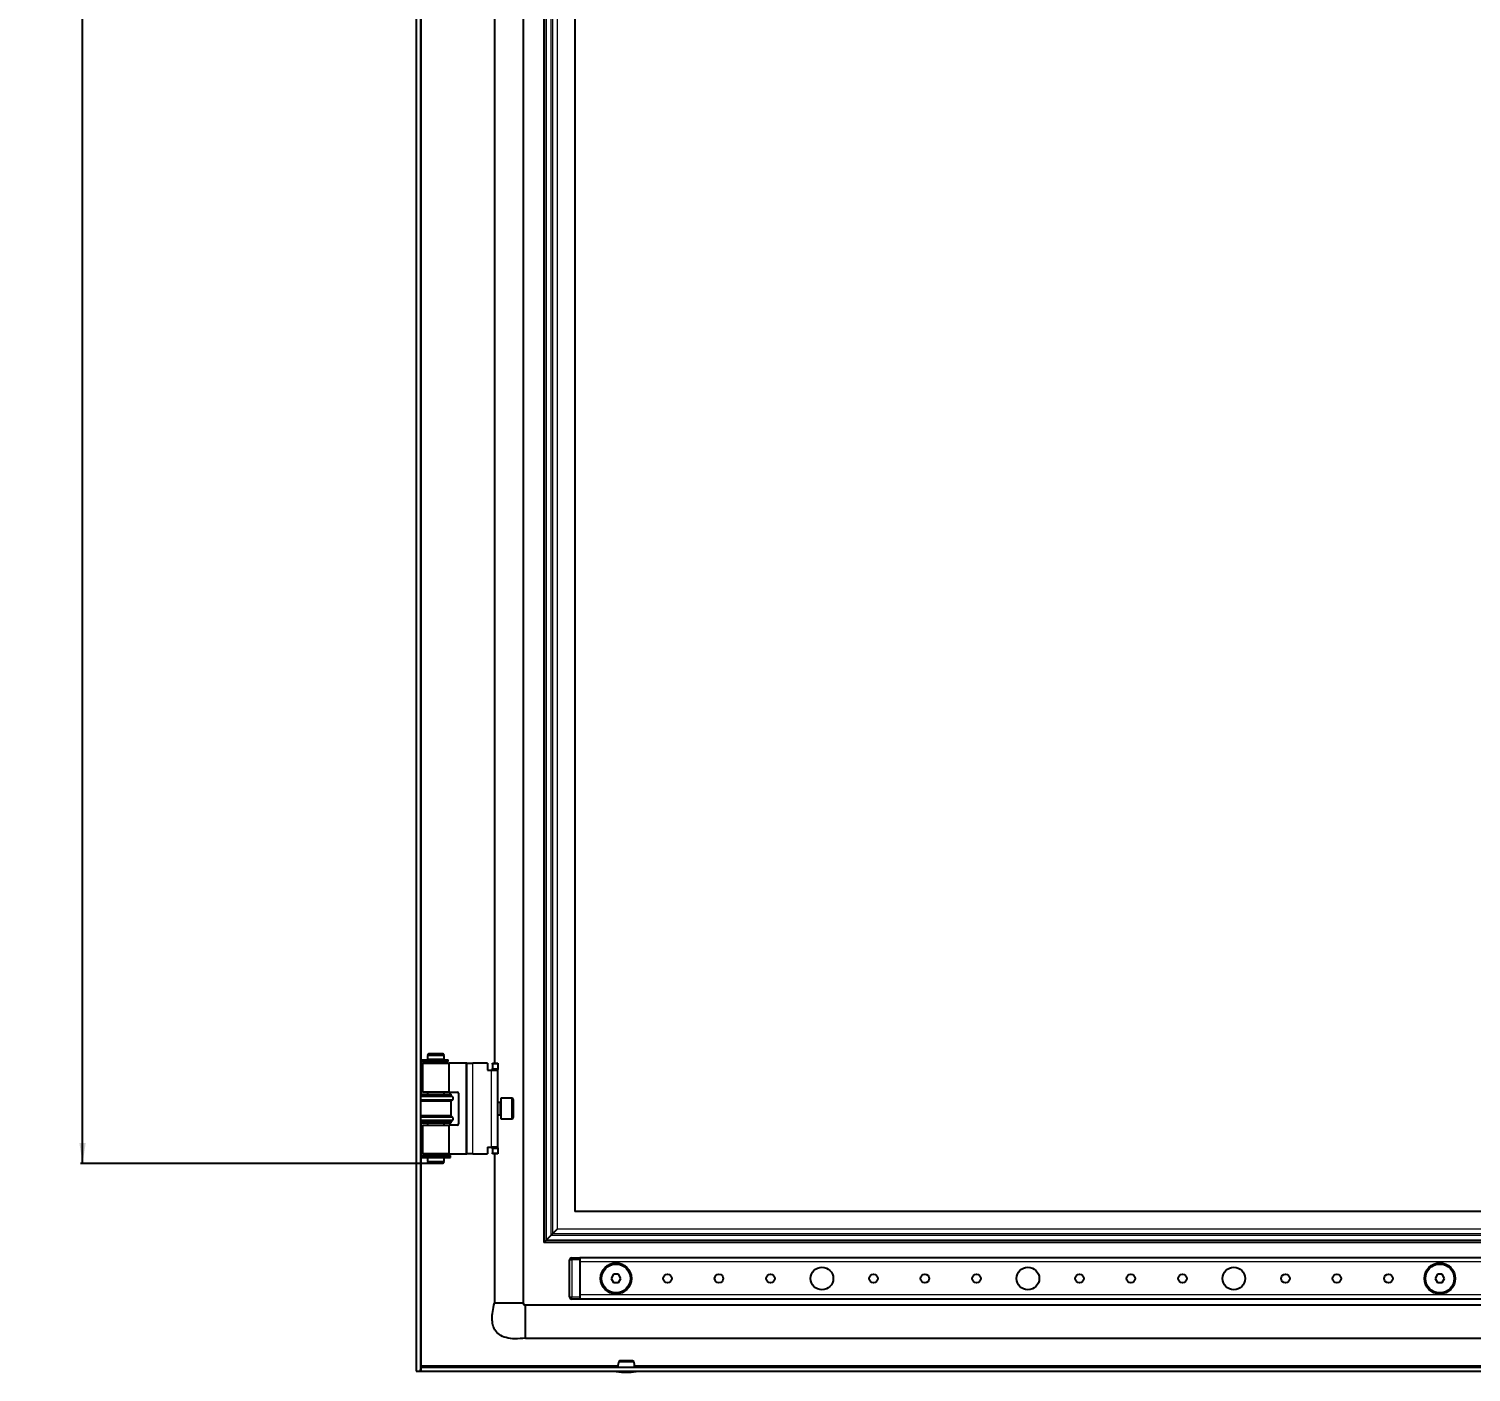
# Model space of a CAD drawing. Header units: millimetres. Extents: x -975 to 2049, y -1447 to 978.
# Drawn here: x 657 to 1357, y -1153 to -501 of the extents above; entities that cross this region are included whole.
import ezdxf

# ---------------------------------------------------------------- set-up
doc = ezdxf.new("R2010")
doc.units = ezdxf.units.MM
doc.layers.add('FORMAT', color=7, linetype='Continuous')
doc.styles.add('SLDTEXTSTYLE0', font='TXT', dxfattribs={"width": 0.75})
doc.dimstyles.new('SLDDIMSTYLE0', dxfattribs={"dimtxt": 20, "dimasz": 10, "dimexe": 0, "dimexo": 0.0625, "dimgap": 5, "dimtad": 2, "dimdec": 1, "dimrnd": 1e-09, "dimzin": 12, "dimdsep": 46, "dimtxsty": 'SLDTEXTSTYLE0', "dimsah": 1, "dimcen": 0.09, "dimadec": 0, "dimazin": 3, "dimtfac": 1, "dimtofl": 0, "dimtmove": 0, "dimatfit": 3, "dimfxl": 0, "dimfrac": 2, "dimtolj": 1, "dimtzin": 12, "dimarcsym": 0})

# ---------------------------------------------------------------- blocks, each defined once
blk = doc.blocks.new('_D_6')
at = {"layer": 'FORMAT'}
for p, q in [((851.21, 701.57), (682.14, 701.57)), ((683.14, -1051.93), (683.14, 701.57)), ((851.21, -1051.93), (682.14, -1051.93))]:
    blk.add_line(p, q, dxfattribs=at)
for points in [[(683.14, 701.57), (681.6, 691.57), (684.67, 691.57)], [(683.14, -1051.93), (684.67, -1041.93), (681.6, -1041.93)]]:
    blk.add_solid(points, dxfattribs=at)
at = {"layer": 'FORMAT', "insert": (657.35, -215.82), "char_height": 20, "attachment_point": 1, "rotation": 90, "style": 'SLDTEXTSTYLE0'}
blk.add_mtext('1753,5', dxfattribs=at)

msp = doc.modelspace()

# ---------------------------------------------------------------- linework, layer by layer
at = {"color": 7, "linetype": 'Continuous', "lineweight": 25}
for p, q in [((845.14, 802.32), (845.14, -1152.68)), ((847.14, 802.32), (847.14, -1152.68)), ((897.14, 769.32), (897.14, -1119.68)), ((907.14, 739.82), (907.14, -1090.18)), ((922.14, 724.82), (922.14, -1075.18)), ((883.14, -472.18), (883.14, -1003.18)), ((851.22, -998.43), (850.64, -999.43)), ((850.64, -999.43), (850.64, -1001.43)), ((858.64, -999.43), (850.64, -999.43)), ((851.22, -998.43), (858.06, -998.43)), ((858.64, -999.43), (858.06, -998.43)), ((858.64, -1001.43), (858.64, -999.43)), ((847.49, -1001.48), (847.49, -1002.38)), ((847.49, -1001.48), (860.38, -1001.48)), ((847.49, -1002.38), (860.38, -1002.38)), ((848.19, -1003.18), (848.19, -1017.18)), ((848.19, -1003.18), (861.09, -1003.18)), ((855.4, -1001.43), (850.64, -1001.43)), ((850.64, -1002.43), (850.64, -1003.18)), ((855.4, -1002.43), (850.64, -1002.43)), ((851.14, -1001.43), (851.14, -1001.48)), ((851.14, -1002.38), (851.14, -1002.43)), ((858.64, -1001.43), (855.4, -1001.43)), ((858.64, -1002.43), (855.4, -1002.43)), ((858.14, -1001.48), (858.14, -1001.43)), ((858.14, -1002.43), (858.14, -1002.38)), ((858.64, -1003.18), (858.64, -1002.43)), ((860.38, -1001.48), (860.47, -1001.48)), ((860.38, -1002.38), (860.47, -1002.38)), ((860.47, -1002.38), (860.47, -1001.48)), ((860.47, -1001.48), (860.68, -1001.48)), ((860.47, -1002.38), (860.68, -1002.38)), ((860.68, -1002.38), (860.68, -1001.48)), ((861.09, -1017.18), (861.09, -1003.18)), ((869.19, -1003.18), (861.09, -1003.18)), ((869.69, -1003.18), (869.19, -1003.18)), ((869.69, -1003.18), (872.69, -1003.18)), ((869.69, -1047.18), (869.69, -1003.18)), ((879.69, -1003.18), (872.69, -1003.18)), ((879.69, -1003.18), (879.69, -1006.48)), ((879.69, -1006.48), (881.69, -1006.48)), ((881.69, -1006.48), (884.69, -1006.48)), ((882.19, -1003.18), (884.69, -1003.18)), ((882.19, -1003.68), (882.19, -1003.18)), ((882.19, -1003.68), (882.19, -1005.68)), ((882.19, -1006.18), (882.19, -1005.68)), ((884.69, -1006.18), (882.19, -1006.18)), ((882.19, -1006.18), (882.19, -1006.48)), ((884.69, -1003.18), (884.69, -1003.68)), ((884.69, -1003.68), (884.69, -1005.68)), ((884.69, -1005.68), (884.69, -1006.18)), ((884.69, -1006.48), (884.69, -1006.18)), ((884.69, -1043.88), (884.69, -1006.48)), ((847.14, -1018.18), (862.14, -1018.18)), ((862.14, -1018.78), (847.14, -1018.78)), ((862.14, -1021.58), (847.14, -1021.58)), ((861.09, -1017.18), (848.19, -1017.18)), ((850.64, -1017.18), (850.64, -1018.18)), ((858.64, -1018.18), (858.64, -1017.18)), ((861.09, -1017.18), (865.19, -1017.18)), ((862.14, -1018.78), (862.14, -1018.18)), ((862.84, -1019.47), (862.14, -1018.78)), ((862.14, -1021.58), (862.84, -1020.9)), ((862.14, -1028.78), (862.14, -1021.58)), ((865.69, -1017.68), (865.69, -1032.68)), ((885.94, -1022.18), (884.69, -1022.18)), ((891.59, -1020.18), (886.19, -1020.18)), ((886.19, -1020.18), (886.19, -1030.18)), ((892.19, -1020.78), (892.19, -1029.58)), ((862.14, -1028.78), (847.14, -1028.78)), ((862.84, -1029.47), (862.14, -1028.78)), ((884.69, -1028.18), (885.94, -1028.18)), ((862.14, -1031.58), (847.14, -1031.58)), ((847.14, -1032.18), (862.14, -1032.18)), ((848.19, -1033.18), (848.19, -1047.18)), ((848.19, -1033.18), (861.09, -1033.18)), ((850.64, -1032.18), (850.64, -1033.18)), ((858.64, -1033.18), (858.64, -1032.18)), ((861.09, -1047.18), (861.09, -1033.18)), ((865.19, -1033.18), (861.09, -1033.18)), ((862.14, -1031.58), (862.84, -1030.89)), ((862.14, -1032.18), (862.14, -1031.58)), ((886.19, -1030.18), (891.59, -1030.18)), ((847.49, -1047.98), (847.49, -1048.88)), ((847.49, -1047.98), (861.79, -1047.98)), ((847.49, -1048.88), (861.79, -1048.88)), ((861.09, -1047.18), (848.19, -1047.18)), ((850.64, -1047.18), (850.64, -1047.93)), ((855.4, -1047.93), (850.64, -1047.93)), ((850.64, -1048.93), (850.64, -1050.93)), ((855.4, -1048.93), (850.64, -1048.93)), ((851.14, -1047.93), (851.14, -1047.98)), ((851.14, -1048.88), (851.14, -1048.93)), ((858.64, -1047.93), (855.4, -1047.93)), ((858.64, -1048.93), (855.4, -1048.93)), ((858.14, -1047.98), (858.14, -1047.93)), ((858.14, -1048.93), (858.14, -1048.88)), ((858.64, -1047.93), (858.64, -1047.18)), ((858.64, -1050.93), (858.64, -1048.93)), ((861.09, -1047.18), (869.19, -1047.18)), ((861.79, -1048.88), (861.79, -1047.98)), ((869.19, -1047.18), (869.69, -1047.18)), ((872.69, -1047.18), (869.69, -1047.18)), ((872.69, -1047.18), (879.69, -1047.18)), ((879.69, -1043.88), (881.69, -1043.88)), ((879.69, -1043.88), (879.69, -1047.18)), ((884.69, -1043.88), (881.69, -1043.88)), ((882.19, -1043.88), (882.19, -1044.18)), ((882.19, -1044.18), (884.69, -1044.18)), ((882.19, -1044.68), (882.19, -1044.18)), ((882.19, -1044.68), (882.19, -1046.68)), ((882.19, -1047.18), (882.19, -1046.68)), ((884.69, -1047.18), (882.19, -1047.18)), ((883.14, -1047.18), (883.14, -1119.68)), ((884.69, -1044.18), (884.69, -1043.88)), ((884.69, -1044.18), (884.69, -1044.68)), ((884.69, -1044.68), (884.69, -1046.68)), ((884.69, -1046.68), (884.69, -1047.18)), ((850.64, -1050.93), (851.22, -1051.93)), ((850.64, -1050.93), (855.4, -1050.93)), ((855.29, -1051.93), (851.22, -1051.93)), ((858.06, -1051.93), (855.29, -1051.93)), ((855.4, -1050.93), (858.64, -1050.93)), ((858.06, -1051.93), (858.64, -1050.93)), ((1762.14, -1075.18), (922.14, -1075.18)), ((913.55, -1083.77), (911.24, -1086.08)), ((908.14, -1089.18), (907.14, -1090.18)), ((1710.89, -1090.18), (907.14, -1090.18)), ((910.55, -1086.77), (908.24, -1089.08)), ((911.24, -1086.08), (910.55, -1086.77)), ((919.64, -1116.68), (919.64, -1098.68)), ((920.64, -1097.68), (924.64, -1097.68)), ((1704.64, -1097.68), (924.64, -1097.68)), ((924.64, -1097.68), (924.64, -1098.68)), ((924.64, -1098.68), (924.64, -1116.68)), ((924.64, -1099.68), (924.64, -1115.68)), ((940.99, -1105.68), (939.83, -1107.68)), ((943.3, -1105.68), (940.99, -1105.68)), ((944.45, -1107.68), (943.3, -1105.68)), ((1340.99, -1105.68), (1339.83, -1107.68)), ((1343.3, -1105.68), (1340.99, -1105.68)), ((1344.45, -1107.68), (1343.3, -1105.68)), ((939.83, -1107.68), (940.99, -1109.68)), ((940.99, -1109.68), (943.3, -1109.68)), ((943.3, -1109.68), (944.45, -1107.68)), ((1339.83, -1107.68), (1340.99, -1109.68)), ((1340.99, -1109.68), (1343.3, -1109.68)), ((1343.3, -1109.68), (1344.45, -1107.68)), ((924.64, -1117.68), (920.64, -1117.68)), ((924.64, -1116.68), (924.64, -1117.68)), ((1704.64, -1117.68), (924.64, -1117.68)), ((1704.64, -1120.68), (898.14, -1120.68)), ((898.14, -1136.68), (1786.14, -1136.68)), ((943.55, -1148.07), (950.73, -1148.07)), ((950.24, -1147.68), (944.04, -1147.68)), ((845.14, -1152.68), (847.14, -1152.68)), ((847.44, -1150.68), (1836.84, -1150.68)), ((847.44, -1150.68), (847.44, -1152.68)), ((847.44, -1152.68), (1836.84, -1152.68)), ((847.54, -1150.68), (847.74, -1150.08))]:
    msp.add_line(p, q, dxfattribs=at)
at = {"color": 8, "linetype": 'Continuous', "lineweight": 18}
for p, q in [((908.14, 738.82), (908.14, -1089.18)), ((908.24, 738.72), (908.24, -1089.08)), ((910.55, 736.41), (910.55, -1086.77)), ((911.24, 735.72), (911.24, -1086.08)), ((913.55, 733.41), (913.55, -1083.77)), ((847.74, -1001.48), (847.74, -473.88)), ((847.74, -1018.18), (847.74, -1002.38)), ((860.38, -1001.48), (860.38, -1002.38)), ((869.19, -1003.18), (869.19, -1047.18)), ((872.69, -1047.18), (872.69, -1003.18)), ((881.69, -1043.88), (881.69, -1006.48)), ((884.69, -1003.68), (882.19, -1003.68)), ((882.19, -1005.68), (884.69, -1005.68)), ((862.84, -1019.47), (847.14, -1019.47)), ((862.84, -1020.9), (847.14, -1020.9)), ((885.94, -1022.59), (885.94, -1022.18)), ((891.59, -1030.18), (891.59, -1020.18)), ((885.94, -1028.18), (885.94, -1022.59)), ((862.84, -1029.47), (847.14, -1029.47)), ((862.84, -1030.89), (847.14, -1030.89)), ((847.74, -1047.98), (847.74, -1032.18)), ((847.74, -1150.08), (847.74, -1048.88)), ((884.69, -1044.68), (882.19, -1044.68)), ((882.19, -1046.68), (884.69, -1046.68)), ((1770.73, -1083.77), (913.55, -1083.77)), ((1710.89, -1089.18), (908.14, -1089.18)), ((1710.89, -1089.08), (908.24, -1089.08)), ((1710.89, -1086.77), (910.55, -1086.77)), ((1710.89, -1086.08), (911.24, -1086.08)), ((919.64, -1098.68), (920.64, -1098.68)), ((920.64, -1098.68), (920.64, -1097.68)), ((920.64, -1098.68), (920.64, -1116.68)), ((924.64, -1098.68), (920.64, -1098.68)), ((1704.64, -1099.68), (924.64, -1099.68)), ((919.64, -1116.68), (920.64, -1116.68)), ((920.64, -1116.68), (924.64, -1116.68)), ((920.64, -1117.68), (920.64, -1116.68)), ((1704.64, -1115.68), (924.64, -1115.68)), ((943.1, -1150.08), (847.74, -1150.08)), ((942.28, -1152.81), (952, -1152.81)), ((942.39, -1152.93), (951.89, -1152.93)), ((1733.1, -1150.08), (951.19, -1150.08))]:
    msp.add_line(p, q, dxfattribs=at)
at = {"color": 7, "linetype": 'Continuous', "lineweight": 25}
for centre, radius in [((942.14, -1107.68), 7.5), ((942.14, -1107.68), 7), ((967.14, -1107.68), 2.1), ((992.14, -1107.68), 2.1), ((1017.14, -1107.68), 2.1), ((1042.14, -1107.68), 5.5), ((1067.14, -1107.68), 2.1), ((1092.14, -1107.68), 2.1), ((1117.14, -1107.68), 2.1), ((1142.14, -1107.68), 5.5), ((1167.14, -1107.68), 2.1), ((1192.14, -1107.68), 2.1), ((1217.14, -1107.68), 2.1), ((1242.14, -1107.68), 5.5), ((1267.14, -1107.68), 2.1), ((1292.14, -1107.68), 2.1), ((1317.14, -1107.68), 2.1), ((1342.14, -1107.68), 7.5), ((1342.14, -1107.68), 7)]:
    msp.add_circle(centre, radius, dxfattribs=at)
for centre, radius, start, end in [((862.14, -1020.18), 1, 314.427, 45.573), ((865.19, -1017.68), 0.5, 0, 90), ((885.94, -1021.93), 0.25, 270, 0), ((891.59, -1020.78), 0.6, 360, 90), ((885.94, -1028.43), 0.25, 360, 90), ((862.14, -1030.18), 1, 314.427, 45.573), ((865.19, -1032.68), 0.5, 270, 0), ((891.59, -1029.58), 0.6, 270, 0), ((920.64, -1098.68), 1, 90, 180), ((920.64, -1116.68), 1, 180, 270), ((949.26, -1150.42), 6.18, 157.63457, 182.46578), ((944.04, -1148.18), 0.5, 90, 166.61654), ((950.24, -1148.18), 0.5, 13.38346, 90), ((945.02, -1150.42), 6.18, 357.53422, 22.36543), ((968.05, -1152.74), 25.77, 179.86102, 180.13898), ((942.41, -1152.81), 0.126, 180, 263.97442), ((947.14, -1107.93), 45.25, 263.97442, 269.9984), ((947.14, -1107.93), 45.25, 270.0016, 276.02558), ((951.88, -1152.81), 0.126, 276.02558, 0), ((926.24, -1152.74), 25.77, 359.86102, 0.13898)]:
    msp.add_arc(centre, radius, start, end, dxfattribs=at)
for points, knots in [([(898.14, -1136.68), (896.41, -1136.85), (893.27, -1137.15), (888.95, -1136.64), (885.51, -1135.21), (883.3, -1132.89), (882.22, -1130.13), (881.9, -1127.08), (882.19, -1123.52), (882.81, -1121.03), (883.14, -1119.68)], [0, 0, 0, 0, 0.176713, 0.320911, 0.440308, 0.54837, 0.6374, 0.738878, 0.858543, 1, 1, 1, 1]), ([(897.03, -1119.68), (897, -1119.68), (896.91, -1119.68), (896.46, -1119.68), (896.16, -1119.68)], [0, 0, 0, 0, 0.350861, 1, 1, 1, 1]), ([(898.14, -1120.84), (898.04, -1120.83), (897.9, -1120.81), (897.75, -1120.74), (897.66, -1120.69), (897.61, -1120.62), (897.57, -1120.55), (897.54, -1120.48), (897.47, -1120.3), (897.3, -1120.22), (897.15, -1119.99), (897.12, -1119.79), (897.1, -1119.68)], [0, 0, 0, 0, 0.146823, 0.202041, 0.247643, 0.28691, 0.323569, 0.360785, 0.40083, 0.628513, 0.79432, 1, 1, 1, 1]), ([(897.14, -1119.68), (897.29, -1119.91), (897.56, -1120.31), (897.96, -1120.57), (898.14, -1120.68)], [0, 0, 0, 0, 0.561561, 1, 1, 1, 1]), ([(898.14, -1136.68), (898.14, -1136.56), (898.14, -1136.32), (898.14, -1134.47), (898.14, -1131.83), (898.14, -1128.68), (898.14, -1125.53), (898.14, -1122.92), (898.14, -1121.29), (898.14, -1121.07), (898.14, -1121)], [0, 0, 0, 0, 0.133856, 0.267712, 0.401568, 0.535424, 0.66928, 0.803137, 0.936993, 1, 1, 1, 1]), ([(847.14, -1152.68), (847.17, -1152.25), (847.2, -1151.69), (847.4, -1151.13), (847.44, -1151)], [0, 0, 0, 0, 0.773459, 1, 1, 1, 1]), ([(847.74, -1150.08), (847.69, -1150.24), (847.64, -1150.39), (847.54, -1150.62), (847.49, -1150.68), (847.44, -1150.68)], [0, 0, 0, 0, 0.5, 0.5, 1, 1, 1, 1])]:
    msp.add_open_spline(points, degree=3, knots=knots, dxfattribs=at)
for points in [[(884.12, -1119.68), (883.84, -1119.68), (883.27, -1119.68), (883.18, -1119.68), (883.14, -1119.68)], [(886.57, -1119.68), (886.09, -1119.68), (885.11, -1119.68), (884.45, -1119.68), (884.12, -1119.68)], [(890.14, -1119.68), (889.51, -1119.68), (888.26, -1119.68), (887.13, -1119.68), (886.57, -1119.68)], [(893.71, -1119.68), (893.15, -1119.68), (892.02, -1119.68), (890.77, -1119.68), (890.14, -1119.68)], [(896.16, -1119.68), (895.83, -1119.68), (895.17, -1119.68), (894.2, -1119.68), (893.71, -1119.68)]]:
    msp.add_open_spline(points, degree=3, dxfattribs=at)

# ---------------------------------------------------------------- dimensions: what is measured, and where the dimension line sits
at = {"layer": 'FORMAT'}
dim = msp.add_linear_dim(base=(683.14, 701.57), p1=(851.22, -1051.93), p2=(851.22, 701.57), angle=90, dimstyle='SLDDIMSTYLE0', dxfattribs=at)
dim.commit()
dim.dimension.update_dxf_attribs({"geometry": '_D_6', "text_midpoint": (683.14, -175.18), "dimtype": 160})

doc.saveas('drawing.dxf')
